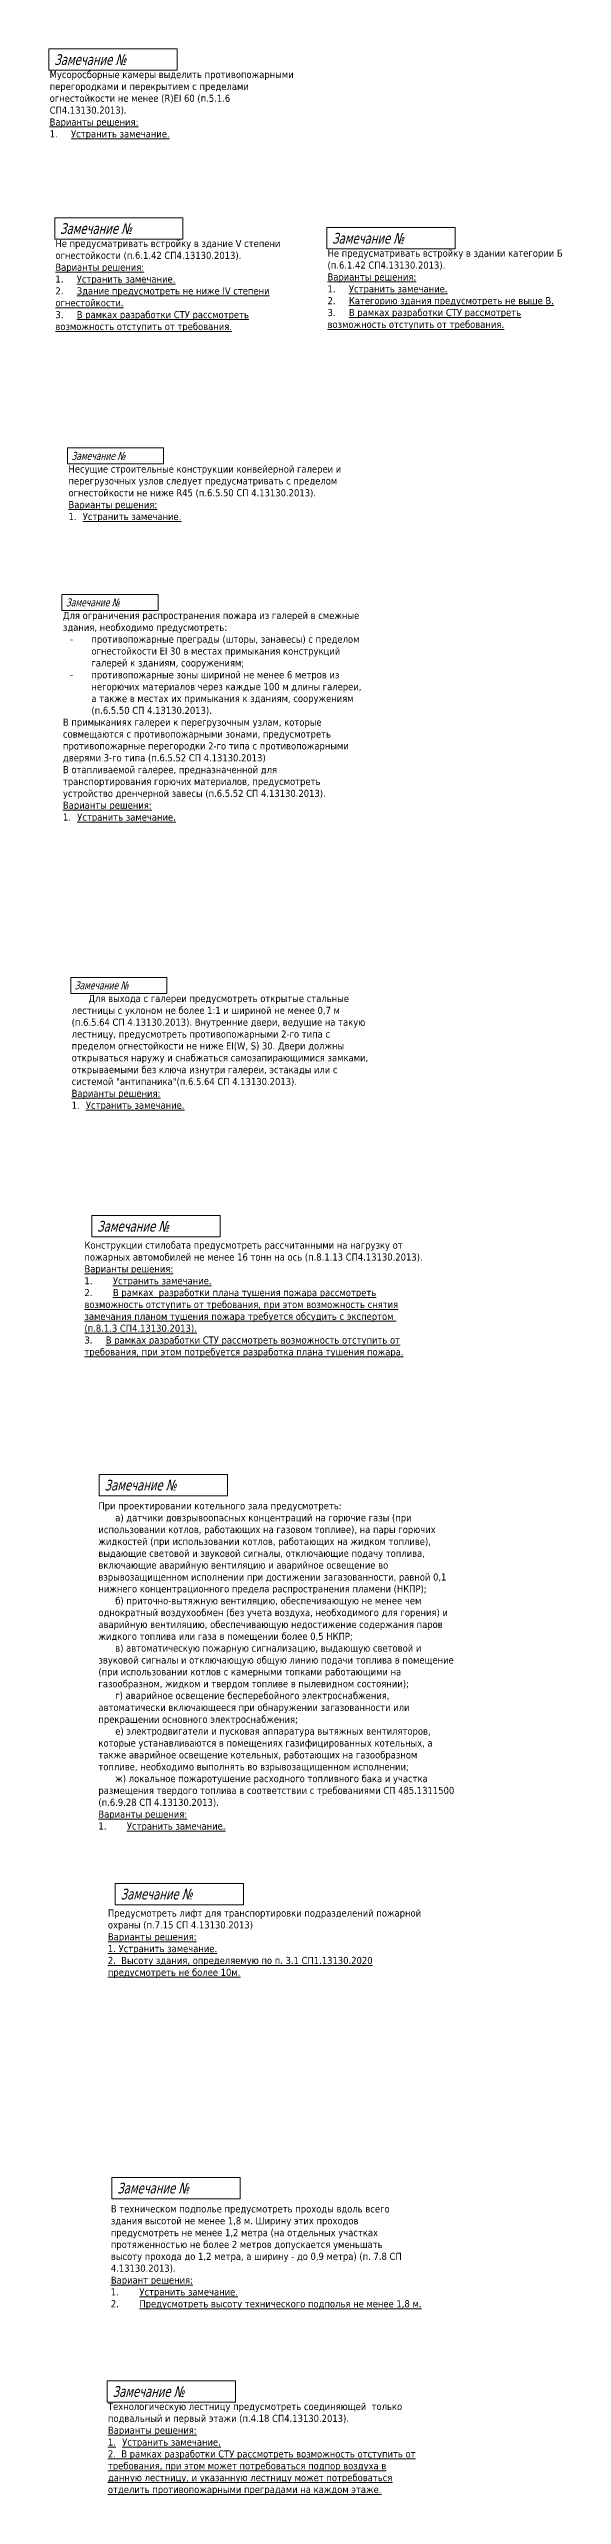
# Model space of a CAD drawing. Header units: millimetres. Extents: x -204396 to 1997851, y -2958255 to 237418.
# Drawn here: x 393457 to 436686, y -1569388 to -1363066 of the extents above; entities that cross this region are included whole.
import ezdxf

# ---------------------------------------------------------------- set-up
doc = ezdxf.new("R2010")
doc.units = ezdxf.units.MM
doc.layers.add('экспертиза', color=1, linetype='Continuous', lineweight=0)
doc.styles.add('ЭКСПЕРТИЗА', font='tahoma.ttf')

msp = doc.modelspace()

# ---------------------------------------------------------------- linework, layer by layer
at = {"layer": 'экспертиза', "lineweight": 0}
for points in [[(393457, -1363066), (404257, -1363066), (404257, -1364866), (393457, -1364866), (393457, -1363066)], [(393940, -1377314), (404740, -1377314), (404740, -1379114), (393940, -1379114), (393940, -1377314)], [(416870, -1378136), (427670, -1378136), (427670, -1379936), (416870, -1379936), (416870, -1378136)], [(395285, -1441374), (403385, -1441374), (403385, -1442724), (395285, -1442724), (395285, -1441374)], [(397070, -1461467), (407870, -1461467), (407870, -1463267), (397070, -1463267), (397070, -1461467)], [(397694, -1483306), (408494, -1483306), (408494, -1485106), (397694, -1485106), (397694, -1483306)], [(399046, -1517799), (409846, -1517799), (409846, -1519599), (399046, -1519599), (399046, -1517799)], [(398756, -1542598), (409556, -1542598), (409556, -1544398), (398756, -1544398), (398756, -1542598)], [(398367, -1559753), (409167, -1559753), (409167, -1561553), (398367, -1561553), (398367, -1559753)]]:
    msp.add_lwpolyline(points, dxfattribs=at)
at = {"layer": 'экспертиза', "color": 4, "lineweight": 0}
for points in [[(395018, -1396719), (403118, -1396719), (403118, -1398069), (395018, -1398069), (395018, -1396719)], [(394550, -1409071), (402650, -1409071), (402650, -1410421), (394550, -1410421), (394550, -1409071)]]:
    msp.add_lwpolyline(points, dxfattribs=at)

# ---------------------------------------------------------------- texts
at = {"layer": 'экспертиза', "lineweight": 0, "style": 'ЭКСПЕРТИЗА', "oblique": 14.99998, "width": 0.8}
for p in [(393907, -1364416), (394390, -1378664), (417320, -1379486), (397520, -1462817), (398144, -1484656), (399496, -1519149), (399206, -1543948), (398817, -1561103)]:
    msp.add_text('Замечание №', height=900, dxfattribs=at).set_placement(p)
at = {"layer": 'экспертиза', "color": 4, "lineweight": 0, "ltscale": 100, "style": 'ЭКСПЕРТИЗА', "oblique": 14.99998, "width": 0.8}
for p in [(395355, -1397732), (394888, -1410084)]:
    msp.add_text('Замечание №', height=675, dxfattribs=at).set_placement(p)
at = {"layer": 'экспертиза', "lineweight": 0, "ltscale": 100, "style": 'ЭКСПЕРТИЗА', "oblique": 14.99998, "width": 0.8}
msp.add_text('Замечание №', height=675, dxfattribs=at).set_placement((395623, -1442387))
at = {"layer": 'экспертиза', "lineweight": 0, "ltscale": 100, "char_height": 600, "attachment_point": 1, "style": 'ЭКСПЕРТИЗА'}
for s, insert, width in [('\\pt1200;Мусоросборные камеры выделить противопожарными перегородками и перекрытием с пределами огнестойкости не менее (R)EI 60 (п.5.1.6 СП4.13130.2013).{\\L\\C6;\\PВарианты решения:\\P\\pt1800;\\l1.^I\\LУстранить замечание.}', (393515, -1364928), 20662.21), ('\\pt1200;Не предусматривать встройку в здание V степени огнестойкости (п.6.1.42 СП4.13130.2013).{\\L\\C6;\\PВарианты решения:\\P\\pt1800;\\l1.^I\\LУстранить замечание.\\P\\l2.^I\\LЗдание предусмотреть не ниже IV степени огнестойкости.\\P\\l3.^I\\LВ рамках разработки СТУ рассмотреть возможность отступить от требования.}', (393999, -1379177), 20662.21), ('\\pt1200;Не предусматривать встройку в здании категории Б (п.6.1.42 СП4.13130.2013).{\\L\\C6;\\PВарианты решения:\\P\\pt1800;\\l1.^I\\LУстранить замечание.\\P\\l2.^I\\LКатегорию здания предусмотреть не выше В.\\P\\l3.^I\\LВ рамках разработки СТУ рассмотреть возможность отступить от требования.}', (416928, -1379998), 20662.21), ('\\pi1417.5;Для выхода с галереи предусмотреть открытые стальные лестницы с уклоном не более 1:1 и шириной не менее 0,7 м (п.6.5.64 СП 4.13130.2013). Внутренние двери, ведущие на такую лестницу, предусмотреть противопожарными 2-го типа с пределом огнестойкости не ниже EI(W, S) 30. Двери должны открываться наружу и снабжаться самозапирающимися замками, открываемыми без ключа изнутри галереи, эстакады или с системой "антипаника"(п.6.5.64 СП 4.13130.2013).\\P\\pi0,t1200;{\\L\\C6;Варианты решения:\\P\\l1.^I\\LУстранить замечание.}', (395369, -1442857), 25338.67), ('\\pt1200;Конструкции стилобата предусмотреть рассчитанными на нагрузку от пожарных автомобилей не менее 16 тонн на ось (п.8.1.13 СП4.13130.2013).\\P{\\L\\C6;Варианты решения:\\P\\ptz;\\l1.^I\\LУстранить замечание.\\P\\l2.^I\\LВ рамках  разработки плана тушения пожара рассмотреть возможность отступить от требования, при этом возможность снятия замечания планом тушения пожара требуется обсудить с экспертом  (п.8.1.3 СП4.13130.2013).\\P\\pt1800;\\l3.^I\\LВ рамках разработки СТУ рассмотреть возможность отступить от требования, при этом потребуется разработка плана тушения пожара.}', (396445, -1463663), 28419.46), ('При проектировании котельного зала предусмотреть:\\P\\pi1417.5;а) датчики довзрывоопасных концентраций на горючие газы (при использовании котлов, работающих на газовом топливе), на пары горючих жидкостей (при использовании котлов, работающих на жидком топливе), выдающие световой и звуковой сигналы, отключающие подачу топлива, включающие аварийную вентиляцию и аварийное освещение во взрывозащищенном исполнении при достижении загазованности, равной 0,1 нижнего концентрационного предела распространения пламени (НКПР);\\Pб) приточно-вытяжную вентиляцию, обеспечивающую не менее чем однократный воздухообмен (без учета воздуха, необходимого для горения) и аварийную вентиляцию, обеспечивающую недостижение содержания паров жидкого топлива или газа в помещении более 0,5 НКПР;\\Pв) автоматическую пожарную сигнализацию, выдающую световой и звуковой сигналы и отключающую общую линию подачи топлива в помещение (при использовании котлов с камерными топками работающими на газообразном, жидком и твердом топливе в пылевидном состоянии);\\Pг) аварийное освещение бесперебойного электроснабжения, автоматически включающееся при обнаружении загазованности или прекращении основного электроснабжения;\\Pе) электродвигатели и пусковая аппаратура вытяжных вентиляторов, которые устанавливаются в помещениях газифицированных котельных, а также аварийное освещение котельных, работающих на газообразном топливе, необходимо выполнять во взрывозащищенном исполнении;\\Pж) локальное пожаротушение расходного топливного бака и участка размещения твердого топлива в соответствии с требованиями СП 485.1311500 (п.6.9.28 СП 4.13130.2013).{\\C6;\\P\\pi0;\\LВарианты решения:\\P\\l1.^I\\LУстранить замечание.}', (397621, -1485651), 30015.53), ('Предусмотреть лифт для транспортировки подразделений пожарной охраны (п.7.15 СП 4.13130.2013)\\P{\\L\\C6;Варианты решения:\\P1. Устранить замечание.\\P2.  Высоту здания, определяемую по п. 3.1 СП1.13130.2020 предусмотреть\\~не\\~более\\~10м.}', (398420, -1519995), 28419.46), ('\\pt1200;Технологическую лестницу предусмотреть соединяющей  только подвальный и первый этажи (п.4.18 СП4.13130.2013).\\P{\\L\\C6;Варианты решения:\\P1.^IУстранить замечание.\\P2.  В рамках разработки СТУ рассмотреть возможность отступить от требования, при этом может потребоваться подпор воздуха в данную лестницу, и указанную лестницу может потребоваться отделить противопожарными преградами на каждом этаже.}', (398426, -1561616), 26083.88)]:
    msp.add_mtext(s, dxfattribs=dict(at, insert=insert, width=width))
at = {"layer": 'экспертиза', "color": 4, "lineweight": 0, "ltscale": 100, "char_height": 600, "width": 25338.67, "attachment_point": 1, "style": 'ЭКСПЕРТИЗА'}
for s, insert in [('\\pt1200;Несущие строительные конструкции конвейерной галереи и перегрузочных узлов следует предусматривать с пределом огнестойкости не ниже R45 (п.6.5.50 СП 4.13130.2013).\\P{\\L\\C6;Варианты решения:\\P\\l1.^I\\LУстранить замечание.}', (395102, -1398202)), ('\\pt1200;Для ограничения распространения пожара из галерей в смежные здания, необходимо предусмотреть:\\P\\pi-1800,l2400,t2400;-^Iпротивопожарные преграды (шторы, занавесы) с пределом огнестойкости EI 30 в местах примыкания конструкций галерей к зданиям, сооружениям;\\P-^Iпротивопожарные зоны шириной не менее 6 метров из негорючих материалов через каждые 100 м длины галереи, а также в местах их примыкания к зданиям, сооружениям (п.6.5.50 СП 4.13130.2013).\\P\\pi0,l0,t1200;В примыканиях галереи к перегрузочным узлам, которые совмещаются с противопожарными зонами, предусмотреть противопожарные перегородки 2-го типа с противопожарными дверями 3-го типа (п.6.5.52 СП 4.13130.2013)\\PВ отапливаемой галерее, предназначенной для транспортирования горючих материалов, предусмотреть устройство дренчерной завесы (п.6.5.52 СП 4.13130.2013).\\P{\\L\\C6;Варианты решения:\\P\\l1.^I\\LУстранить замечание.}', (394634, -1410553))]:
    msp.add_mtext(s, dxfattribs=dict(at, insert=insert))
at = {"layer": 'экспертиза', "lineweight": 0, "ltscale": 100, "transparency": 33554687, "insert": (398672, -1544951), "char_height": 600, "width": 25182.81, "attachment_point": 1, "style": 'ЭКСПЕРТИЗА'}
msp.add_mtext('В техническом подполье предусмотреть проходы вдоль всего здания высотой не менее 1,8 м. Ширину этих проходов предусмотреть не менее 1,2 метра (на отдельных участках протяженностью не более 2 метров допускается уменьшать высоту прохода до 1,2 метра, а ширину - до 0,9 метра) (п. 7.8 СП 4.13130.2013).{\\A1;\\P\\L\\C6;Вариант решения:\\P\\l1.^I\\LУстранить замечание. \\P\\l2.^I\\LПредусмотреть высоту технического подполья не менее 1,8 м.}', dxfattribs=at)

doc.saveas('drawing.dxf')
